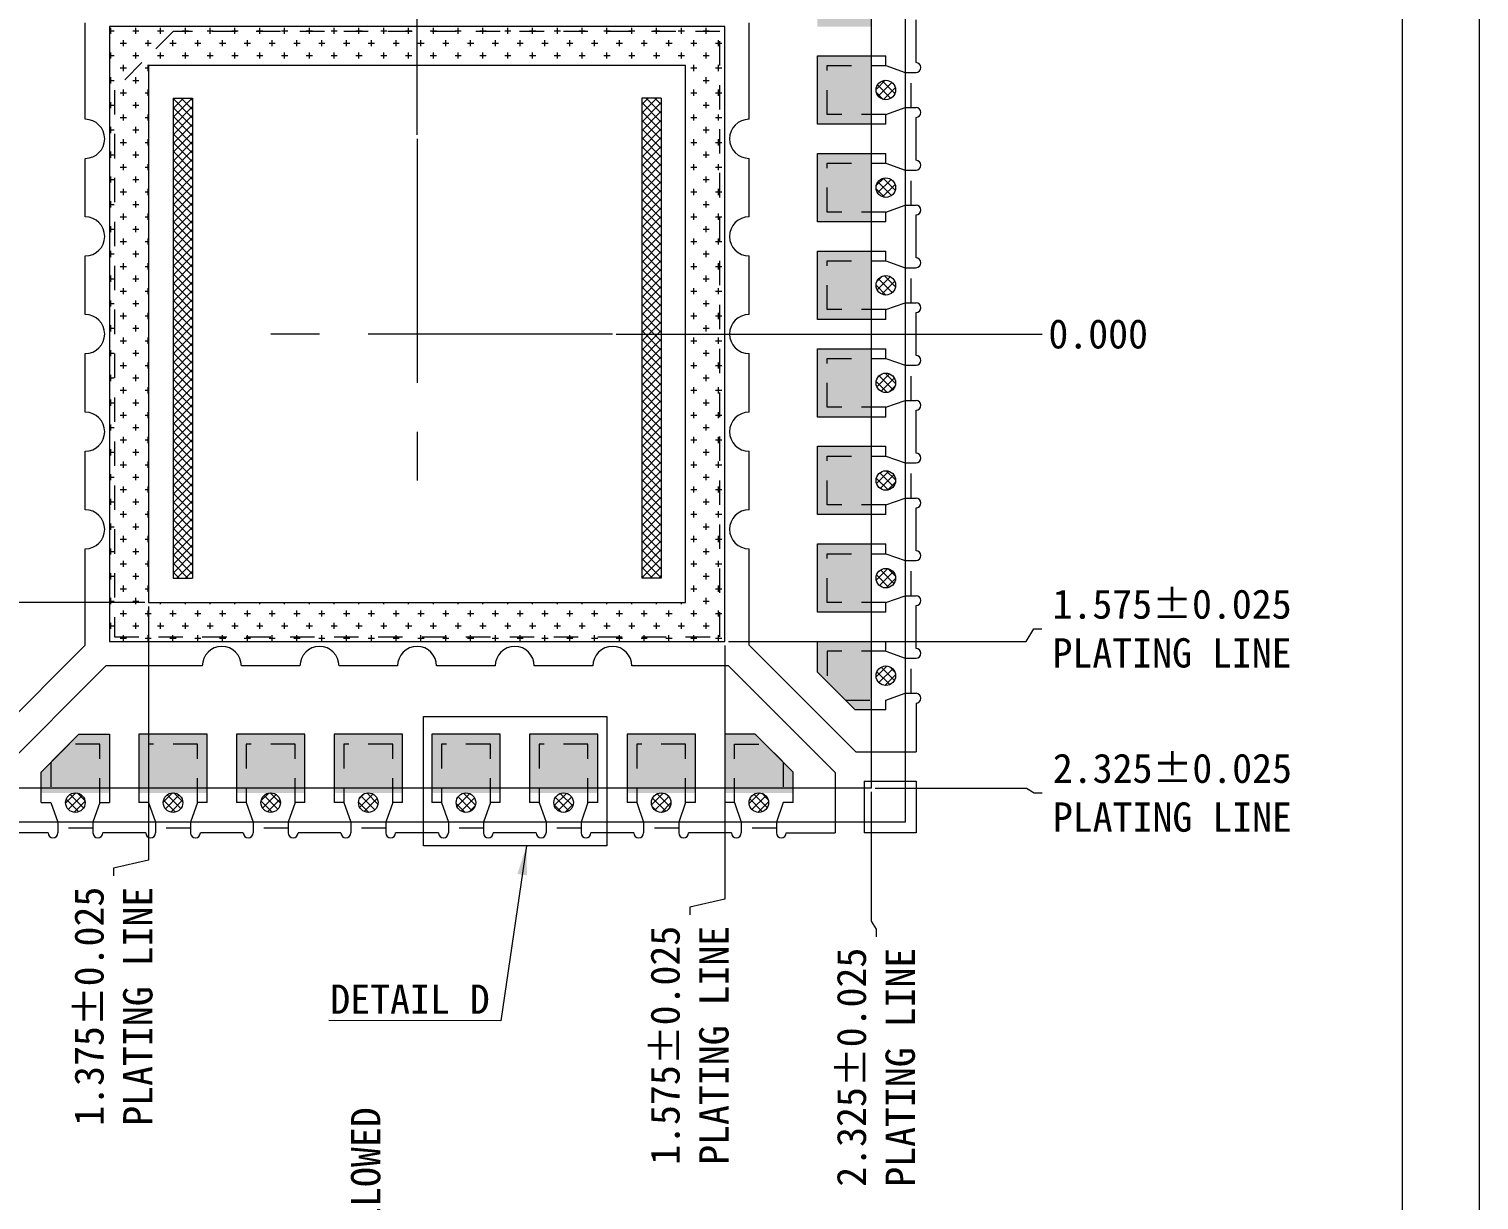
# Model space of a CAD drawing. Header units: millimetres. Extents: x 4544 to 5081, y 1539 to 1788.
# Drawn here: x 5058.5 to 5065.93, y 1765 to 1771 of the extents above; entities that cross this region are included whole.
import ezdxf

# ---------------------------------------------------------------- set-up
doc = ezdxf.new("R2010")
doc.units = ezdxf.units.MM
doc.linetypes.add('CENTER', pattern=[2, 1.25, -0.25, 0.25, -0.25])
doc.linetypes.add('HIDDEN', pattern=[0.375, 0.25, -0.125])
for name, color, linetype in [('1D', 4, 'Continuous'), ('EACH', 4, 'Continuous'), ('PKG', 2, 'Continuous'), ('PLATING', 3, 'Continuous'), ('中心线', 1, 'CENTER'), ('图层1实体', 7, 'Continuous'), ('老框架', 7, 'Continuous')]:
    doc.layers.add(name, color=color, linetype=linetype)
doc.layers.add('标注线', color=3, linetype='Continuous', lineweight=18)
doc.styles.get("Standard").update_dxf_attribs({"font": ''})
doc.styles.add('宋体', font='')
doc.styles.get('Standard').set_extended_font_data('SimSun')
doc.styles.get('宋体').set_extended_font_data('SimSun')
doc.dimstyles.new('ISO-25', dxfattribs={"dimtxt": 0.1, "dimasz": 0.08, "dimexe": 0.015, "dimexo": 0.015, "dimgap": 0.02, "dimtad": 0, "dimzin": 1, "dimdsep": 46, "dimtxsty": 'Standard', "dimcen": 0.1, "dimadec": 0, "dimazin": 0, "dimtfac": 1, "dimtmove": 0, "dimatfit": 3, "dimfxl": 1, "dimarcsym": 0})

# ---------------------------------------------------------------- blocks, each defined once
blk = doc.blocks.new('*D138')
at = {"layer": 'Defpoints', "color": 0}
for p in [(5060.4887, 1769.4387), (5061.4887, 1769.4387), (5063.6887, 1769.4387)]:
    blk.add_point(p, dxfattribs=at)
at = {"layer": '标注线', "color": 0, "lineweight": 5}
blk.add_line((5061.5087, 1769.4387), (5063.6887, 1769.4387), dxfattribs=at)
at = {"layer": '标注线', "color": 0, "lineweight": 5, "insert": (5063.9763, 1769.4387), "char_height": 0.15, "attachment_point": 5}
blk.add_mtext('0.000', dxfattribs=at)
blk = doc.blocks.new('*D139')
at = {"layer": 'Defpoints', "color": 0}
for p in [(5060.4887, 1772.6387), (5060.4887, 1770.4387), (5060.4887, 1769.4387)]:
    blk.add_point(p, dxfattribs=at)
at = {"layer": '标注线', "color": 0, "lineweight": 5}
blk.add_line((5060.4887, 1770.4587), (5060.4887, 1772.6387), dxfattribs=at)
at = {"layer": '标注线', "color": 0, "lineweight": 5, "insert": (5060.4887, 1772.9263), "char_height": 0.15, "attachment_point": 5, "rotation": 90}
blk.add_mtext('0.000', dxfattribs=at)
blk = doc.blocks.new('*D140')
at = {"layer": 'Defpoints', "color": 0}
for p in [(5062.9887, 1771.9387), (5063.6887, 1771.9387), (5060.4887, 1769.4387)]:
    blk.add_point(p, dxfattribs=at)
at = {"layer": '标注线', "color": 0, "lineweight": 5}
blk.add_line((5063.0087, 1771.9387), (5063.6887, 1771.9387), dxfattribs=at)
at = {"layer": '标注线', "color": 0, "lineweight": 5, "insert": (5064.1402, 1771.9387), "char_height": 0.15, "attachment_point": 5}
blk.add_mtext('2.500PKG', dxfattribs=at)
blk = doc.blocks.new('*D141')
at = {"layer": 'Defpoints', "color": 0}
for p in [(5062.9887, 1772.6356), (5062.9887, 1771.9387), (5060.4887, 1769.4387)]:
    blk.add_point(p, dxfattribs=at)
at = {"layer": '标注线', "color": 0, "lineweight": 5}
blk.add_line((5062.9887, 1771.9587), (5062.9887, 1772.6356), dxfattribs=at)
at = {"layer": '标注线', "color": 0, "lineweight": 5, "insert": (5062.9887, 1773.0871), "char_height": 0.15, "attachment_point": 5, "rotation": 90}
blk.add_mtext('2.500PKG', dxfattribs=at)
blk = doc.blocks.new('*D142')
at = {"layer": 'Defpoints', "color": 0}
for p in [(5057.2887, 1771.9937), (5057.9337, 1771.9937), (5060.4887, 1769.4387)]:
    blk.add_point(p, dxfattribs=at)
at = {"layer": '标注线', "color": 0, "lineweight": 5}
blk.add_line((5057.9137, 1771.9937), (5057.2887, 1771.9937), dxfattribs=at)
at = {"layer": '标注线', "color": 0, "lineweight": 5, "insert": (5057.0027, 1771.9937), "char_height": 0.15, "attachment_point": 5}
blk.add_mtext('2.555', dxfattribs=at)
blk = doc.blocks.new('*D143')
at = {"layer": 'Defpoints', "color": 0}
for p in [(5057.9337, 1772.6387), (5057.9337, 1771.9937), (5060.4887, 1769.4387)]:
    blk.add_point(p, dxfattribs=at)
at = {"layer": '标注线', "color": 0, "lineweight": 5}
blk.add_line((5057.9337, 1772.0137), (5057.9337, 1772.6387), dxfattribs=at)
at = {"layer": '标注线', "color": 0, "lineweight": 5, "insert": (5057.9337, 1772.9247), "char_height": 0.15, "attachment_point": 5, "rotation": 90}
blk.add_mtext('2.555', dxfattribs=at)
blk = doc.blocks.new('*D175')
at = {"layer": 'Defpoints', "color": 0}
for p in [(5060.4887, 1769.4387), (5062.8137, 1767.1137), (5063.6887, 1767.0887)]:
    blk.add_point(p, dxfattribs=at)
at = {"layer": '标注线', "color": 0, "lineweight": 5}
for p, q in [((5062.8337, 1767.1137), (5063.6087, 1767.1137)), ((5063.6087, 1767.1137), (5063.6487, 1767.0887)), ((5063.6487, 1767.0887), (5063.6887, 1767.0887))]:
    blk.add_line(p, q, dxfattribs=at)
at = {"layer": '标注线', "color": 0, "lineweight": 5, "insert": (5064.3564, 1767.0887), "char_height": 0.15, "attachment_point": 5}
blk.add_mtext('2.325%%P0.025\\PPLATING LINE', dxfattribs=at)
blk = doc.blocks.new('*D176')
at = {"layer": 'Defpoints', "color": 0}
for p in [(5060.4887, 1769.4387), (5062.8137, 1767.1137), (5062.8387, 1766.3513)]:
    blk.add_point(p, dxfattribs=at)
at = {"layer": '标注线', "color": 0, "lineweight": 5}
for p, q in [((5062.8137, 1767.0937), (5062.8137, 1766.4313)), ((5062.8137, 1766.4313), (5062.8387, 1766.3913)), ((5062.8387, 1766.3913), (5062.8387, 1766.3513))]:
    blk.add_line(p, q, dxfattribs=at)
at = {"layer": '标注线', "color": 0, "lineweight": 5, "insert": (5062.8387, 1765.6836), "char_height": 0.15, "attachment_point": 5, "rotation": 90}
blk.add_mtext('2.325%%P0.025\\PPLATING LINE', dxfattribs=at)
blk = doc.blocks.new('*D179')
at = {"layer": 'Defpoints', "color": 0}
for p in [(5060.2264, 1762.4315), (5060.4608, 1762.4315), (5060.4858, 1762.4065)]:
    blk.add_point(p, dxfattribs=at)
at = {"layer": '标注线', "color": 0, "lineweight": 5}
for p, q in [((5060.2264, 1762.5315), (5060.2264, 1762.6315)), ((5060.4408, 1762.4315), (5060.2114, 1762.4315)), ((5060.4658, 1762.4065), (5060.2114, 1762.4065)), ((5060.2264, 1762.4065), (5060.2264, 1762.4315)), ((5060.2264, 1762.3065), (5060.2264, 1762.2065))]:
    blk.add_line(p, q, dxfattribs=at)
at = {"layer": '标注线', "color": 0}
for points in [[(5060.2097, 1762.5315), (5060.243, 1762.5315), (5060.2264, 1762.4315)], [(5060.243, 1762.3065), (5060.2097, 1762.3065), (5060.2264, 1762.4065)]]:
    blk.add_solid(points, dxfattribs=at)
at = {"layer": '标注线', "color": 0, "lineweight": 5, "insert": (5060.2264, 1764.1007), "char_height": 0.15, "attachment_point": 5, "rotation": 90}
blk.add_mtext('0.025MAX LACK AG IS ALLOWED', dxfattribs=at)
blk = doc.blocks.new('*D353')
at = {"layer": 'Defpoints', "color": 0}
for p in [(5060.4887, 1769.4387), (5063.687, 1767.9296), (5062.0637, 1767.8637)]:
    blk.add_point(p, dxfattribs=at)
at = {"layer": '标注线', "color": 0, "lineweight": 5}
for p, q in [((5063.607, 1767.8637), (5063.647, 1767.9296)), ((5063.647, 1767.9296), (5063.687, 1767.9296)), ((5062.0837, 1767.8637), (5063.607, 1767.8637))]:
    blk.add_line(p, q, dxfattribs=at)
at = {"layer": '标注线', "color": 0, "lineweight": 5, "insert": (5064.3547, 1767.9296), "char_height": 0.15, "attachment_point": 5}
blk.add_mtext('1.575%%P0.025\\PPLATING LINE', dxfattribs=at)
blk = doc.blocks.new('*D354')
at = {"layer": 'Defpoints', "color": 0}
for p in [(5060.4887, 1769.4387), (5062.0637, 1767.8637), (5061.8845, 1766.4636)]:
    blk.add_point(p, dxfattribs=at)
at = {"layer": '标注线', "color": 0, "lineweight": 5}
for p, q in [((5062.0637, 1767.8437), (5062.0637, 1766.5436)), ((5062.0637, 1766.5436), (5061.8845, 1766.5036)), ((5061.8845, 1766.5036), (5061.8845, 1766.4636))]:
    blk.add_line(p, q, dxfattribs=at)
at = {"layer": '标注线', "color": 0, "lineweight": 5, "insert": (5061.8845, 1765.7959), "char_height": 0.15, "attachment_point": 5, "rotation": 90}
blk.add_mtext('1.575%%P0.025\\PPLATING LINE', dxfattribs=at)
blk = doc.blocks.new('*D355')
at = {"layer": 'Defpoints', "color": 0}
for p in [(5060.4887, 1769.4387), (5057.4062, 1768.0638), (5059.1137, 1768.0637)]:
    blk.add_point(p, dxfattribs=at)
at = {"layer": '标注线', "color": 0, "lineweight": 5}
for p, q in [((5057.4462, 1768.0638), (5057.4062, 1768.0638)), ((5057.4862, 1768.0637), (5057.4462, 1768.0638)), ((5059.0937, 1768.0637), (5057.4862, 1768.0637))]:
    blk.add_line(p, q, dxfattribs=at)
at = {"layer": '标注线', "color": 0, "lineweight": 5, "insert": (5056.7385, 1768.0638), "char_height": 0.15, "attachment_point": 5}
blk.add_mtext('1.375%%P0.025\\PPLATING LINE', dxfattribs=at)
blk = doc.blocks.new('*D356')
at = {"layer": 'Defpoints', "color": 0}
for p in [(5060.4887, 1769.4387), (5059.1137, 1768.0637), (5058.9345, 1766.6636)]:
    blk.add_point(p, dxfattribs=at)
at = {"layer": '标注线', "color": 0, "lineweight": 5}
for p, q in [((5059.1137, 1768.0437), (5059.1137, 1766.7436)), ((5059.1137, 1766.7436), (5058.9345, 1766.7036)), ((5058.9345, 1766.7036), (5058.9345, 1766.6636))]:
    blk.add_line(p, q, dxfattribs=at)
at = {"layer": '标注线', "color": 0, "lineweight": 5, "insert": (5058.9345, 1765.9959), "char_height": 0.15, "attachment_point": 5, "rotation": 90}
blk.add_mtext('1.375%%P0.025\\PPLATING LINE', dxfattribs=at)

msp = doc.modelspace()

# ---------------------------------------------------------------- hatches: boundary and pattern name
at = {"layer": 'EACH', "lineweight": 5}
h = msp.add_hatch(dxfattribs=at)
h.set_pattern_fill('ANSI37', color=6, scale=0.01)
h.set_pattern_definition([(45, (346.872307, 1.282107), (-0.0224506403, 0.0224506403), []), (135, (346.872307, 1.282107), (-0.0224506403, -0.0224506403), [])])
h.paths.add_polyline_path([(5058.7887, 1767.0387, 1), (5058.6887, 1767.0387, 1)])
h.paths.add_polyline_path([(5059.1887, 1767.0387, 1), (5059.2887, 1767.0387, 1)])
h.paths.add_polyline_path([(5059.7887, 1767.0387, 1), (5059.6887, 1767.0387, 1)])
h.paths.add_polyline_path([(5060.1887, 1767.0387, 1), (5060.2887, 1767.0387, 1)])
h.paths.add_polyline_path([(5060.7887, 1767.0387, 1), (5060.6887, 1767.0387, 1)])
h.paths.add_polyline_path([(5061.1887, 1767.0387, 1), (5061.2887, 1767.0387, 1)])
h.paths.add_polyline_path([(5061.6887, 1767.0387, 1), (5061.7887, 1767.0387, 1)])
h.paths.add_polyline_path([(5062.1887, 1767.0387, 1), (5062.2887, 1767.0387, 1)])
h.paths.add_polyline_path([(5062.8387, 1767.6887, 1), (5062.9387, 1767.6887, 1)])
h.paths.add_polyline_path([(5062.8387, 1768.1887, 1), (5062.9387, 1768.1887, 1)])
h.paths.add_polyline_path([(5062.9387, 1768.6887, 1), (5062.8387, 1768.6887, 1)])
h.paths.add_polyline_path([(5062.9387, 1769.1887, 1), (5062.8387, 1769.1887, 1)])
h.paths.add_polyline_path([(5062.8387, 1769.6887, 1), (5062.9387, 1769.6887, 1)])
h.paths.add_polyline_path([(5062.9387, 1770.1887, 1), (5062.8387, 1770.1887, 1)])
h.paths.add_polyline_path([(5062.9387, 1770.6887, 1), (5062.8387, 1770.6887, 1)])
h.paths.add_polyline_path([(5062.8387, 1771.1887, 1), (5062.9387, 1771.1887, 1)])
h.paths.add_polyline_path([(5062.2887, 1771.8387, 1), (5062.1887, 1771.8387, 1)])
h.paths.add_polyline_path([(5061.6887, 1771.8387, 1), (5061.7887, 1771.8387, 1)])
h.paths.add_polyline_path([(5061.1887, 1771.8387, 1), (5061.2887, 1771.8387, 1)])
h.paths.add_polyline_path([(5060.6887, 1771.8387, 1), (5060.7887, 1771.8387, 1)])
h.paths.add_polyline_path([(5060.1887, 1771.8387, 1), (5060.2887, 1771.8387, 1)])
h.paths.add_polyline_path([(5059.6887, 1771.8387, 1), (5059.7887, 1771.8387, 1)])
h.paths.add_polyline_path([(5059.1887, 1771.8387, 1), (5059.2887, 1771.8387, 1)])
h.paths.add_polyline_path([(5058.6887, 1771.8387, 1), (5058.7887, 1771.8387, 1)])
h.paths.add_polyline_path([(5058.1387, 1771.1887, 1), (5058.0387, 1771.1887, 1)])
h.paths.add_polyline_path([(5058.1387, 1770.6887, 1), (5058.0387, 1770.6887, 1)])
h.paths.add_polyline_path([(5058.1387, 1770.1887, 1), (5058.0387, 1770.1887, 1)])
h.paths.add_polyline_path([(5058.1387, 1769.6887, 1), (5058.0387, 1769.6887, 1)])
h.paths.add_polyline_path([(5058.1387, 1769.1887, 1), (5058.0387, 1769.1887, 1)])
h.paths.add_polyline_path([(5058.1387, 1768.6887, 1), (5058.0387, 1768.6887, 1)])
h.paths.add_polyline_path([(5058.1387, 1768.1887, 1), (5058.0387, 1768.1887, 1)])
h.paths.add_polyline_path([(5058.1387, 1767.6887, 1), (5058.0387, 1767.6887, 1)])
h = msp.add_hatch(dxfattribs=at)
h.set_pattern_fill('ANSI37', color=6, scale=0.01)
h.set_pattern_definition([(45, (13.886656, 0.38629), (-0.0224506403, 0.0224506403), []), (135, (13.886656, 0.38629), (-0.0224506403, -0.0224506403), [])])
h.paths.add_polyline_path([(5059.2387, 1770.6472), (5059.2387, 1768.1887), (5059.3387, 1768.1887), (5059.3387, 1770.6472)])
h.paths.add_polyline_path([(5061.6387, 1770.6472), (5061.6387, 1768.1887), (5061.7387, 1768.1887), (5061.7387, 1770.6472)])
at = {"layer": 'PLATING', "lineweight": 5}
h = msp.add_hatch(dxfattribs=at)
h.set_pattern_fill('CROSS', color=3, scale=0.01)
h.set_pattern_definition([(0, (347.74338, 13.96275), (0.0635, 0.0635), [0.03175, -0.09525]), (90, (347.759256, 13.946875), (-0.0635, 0.0635), [0.03175, -0.09525])])
h.paths.add_polyline_path([(5058.5637, 1767.1955), (5058.5637, 1767.0887), (5058.9137, 1767.0887), (5058.9137, 1767.3887), (5058.7569, 1767.3887)])
h.paths.add_polyline_path([(5059.0637, 1767.3887), (5059.0637, 1767.0887), (5059.4137, 1767.0887), (5059.4137, 1767.3887)])
h.paths.add_polyline_path([(5059.9137, 1767.3887), (5059.5637, 1767.3887), (5059.5637, 1767.0887), (5059.9137, 1767.0887)])
h.paths.add_polyline_path([(5060.0637, 1767.3887), (5060.0637, 1767.0887), (5060.4137, 1767.0887), (5060.4137, 1767.3887)])
h.paths.add_polyline_path([(5060.5637, 1767.3887), (5060.5637, 1767.0887), (5060.9137, 1767.0887), (5060.9137, 1767.3887)])
h.paths.add_polyline_path([(5061.4137, 1767.3887), (5061.0637, 1767.3887), (5061.0637, 1767.0887), (5061.4137, 1767.0887)])
h.paths.add_polyline_path([(5061.5637, 1767.0887), (5061.9137, 1767.0887), (5061.9137, 1767.3887), (5061.5637, 1767.3887)])
h.paths.add_polyline_path([(5062.2205, 1767.3887), (5062.0637, 1767.3887), (5062.0637, 1767.0887), (5062.4137, 1767.0887), (5062.4137, 1767.1955)])
h.paths.add_polyline_path([(5062.8137, 1767.5137), (5062.8137, 1767.8637), (5062.5387, 1767.8637), (5062.5387, 1767.7069), (5062.7319, 1767.5137)])
h.paths.add_polyline_path([(5062.8137, 1768.0137), (5062.8137, 1768.3637), (5062.5387, 1768.3637), (5062.5387, 1768.0137)])
h.paths.add_polyline_path([(5062.8137, 1768.5137), (5062.8137, 1768.8637), (5062.5387, 1768.8637), (5062.5387, 1768.5137)])
h.paths.add_polyline_path([(5062.8137, 1769.0137), (5062.8137, 1769.3637), (5062.5387, 1769.3637), (5062.5387, 1769.0137)])
h.paths.add_polyline_path([(5062.8137, 1769.5137), (5062.8137, 1769.8637), (5062.5387, 1769.8637), (5062.5387, 1769.5137)])
h.paths.add_polyline_path([(5062.8137, 1770.0137), (5062.8137, 1770.3637), (5062.5387, 1770.3637), (5062.5387, 1770.0137)])
h.paths.add_polyline_path([(5062.8137, 1770.5137), (5062.8137, 1770.8637), (5062.5387, 1770.8637), (5062.5387, 1770.5137)])
h.paths.add_polyline_path([(5062.8137, 1771.0137), (5062.8137, 1771.3637), (5062.7319, 1771.3637), (5062.5387, 1771.1705), (5062.5387, 1771.0137)])
h.paths.add_polyline_path([(5062.4137, 1771.7637), (5062.0637, 1771.7637), (5062.0637, 1771.4887), (5062.2205, 1771.4887), (5062.4137, 1771.6819)])
h.paths.add_polyline_path([(5061.9137, 1771.7637), (5061.5637, 1771.7637), (5061.5637, 1771.4887), (5061.9137, 1771.4887)])
h.paths.add_polyline_path([(5061.4137, 1771.7637), (5061.0637, 1771.7637), (5061.0637, 1771.4887), (5061.4137, 1771.4887)])
h.paths.add_polyline_path([(5060.9137, 1771.7637), (5060.5637, 1771.7637), (5060.5637, 1771.4887), (5060.9137, 1771.4887)])
h.paths.add_polyline_path([(5060.4137, 1771.7637), (5060.0637, 1771.7637), (5060.0637, 1771.4887), (5060.4137, 1771.4887)])
h.paths.add_polyline_path([(5059.9137, 1771.7637), (5059.5637, 1771.7637), (5059.5637, 1771.4887), (5059.9137, 1771.4887)])
h.paths.add_polyline_path([(5059.4137, 1771.7637), (5059.0637, 1771.7637), (5059.0637, 1771.4887), (5059.4137, 1771.4887)])
h.paths.add_polyline_path([(5058.9137, 1771.7637), (5058.5637, 1771.7637), (5058.5637, 1771.6819), (5058.7569, 1771.4887), (5058.9137, 1771.4887)])
h.paths.add_polyline_path([(5058.1637, 1771.3637), (5058.1637, 1771.0137), (5058.4387, 1771.0137), (5058.4387, 1771.1705), (5058.2455, 1771.3637)])
h.paths.add_polyline_path([(5058.1637, 1770.8637), (5058.1637, 1770.5137), (5058.4387, 1770.5137), (5058.4387, 1770.8637)])
h.paths.add_polyline_path([(5058.1637, 1770.3637), (5058.1637, 1770.0137), (5058.4387, 1770.0137), (5058.4387, 1770.3637)])
h.paths.add_polyline_path([(5058.1637, 1769.8637), (5058.1637, 1769.5137), (5058.4387, 1769.5137), (5058.4387, 1769.8637)])
h.paths.add_polyline_path([(5058.1637, 1769.3637), (5058.1637, 1769.0137), (5058.4387, 1769.0137), (5058.4387, 1769.3637)])
h.paths.add_polyline_path([(5058.1637, 1768.8637), (5058.1637, 1768.5137), (5058.4387, 1768.5137), (5058.4387, 1768.8637)])
h.paths.add_polyline_path([(5058.1637, 1768.3637), (5058.1637, 1768.0137), (5058.4387, 1768.0137), (5058.4387, 1768.3637)])
h.paths.add_polyline_path([(5058.1637, 1767.8637), (5058.1637, 1767.5137), (5058.2455, 1767.5137), (5058.4387, 1767.7069), (5058.4387, 1767.8637)])
at = {"layer": '老框架', "lineweight": 0}
h = msp.add_hatch(dxfattribs=at)
h.set_pattern_fill('CROSS', color=3, scale=0.01)
h.set_pattern_definition([(0, (4932.667025, 1760.832004), (0.0635, 0.0635), [0.03175, -0.09525]), (90, (4932.6829, 1760.81613), (-0.0635, 0.0635), [0.03175, -0.09525])])
h.paths.add_polyline_path([(5058.9137, 1771.0137), (5058.9137, 1767.8637), (5062.0637, 1767.8637), (5062.0637, 1771.0137)])
h.paths.add_polyline_path([(5059.1137, 1770.8137), (5059.1137, 1768.0637), (5061.8637, 1768.0637), (5061.8637, 1770.8137)], flags=16)

# ---------------------------------------------------------------- linework, layer by layer
at = {"color": 0, "lineweight": 5}
for p, q in [((5062.5387, 1770.8637, -0.0291), (5062.8887, 1770.8637, -0.0291)), ((5062.5387, 1770.5137, -0.0291), (5062.5387, 1770.8637, -0.0291)), ((5062.8887, 1770.8137, -0.0291), (5062.9887, 1770.7787, -0.0291)), ((5062.8887, 1770.5637, -0.0291), (5062.9887, 1770.5987, -0.0291)), ((5062.8887, 1770.5137, -0.0291), (5062.5387, 1770.5137, -0.0291)), ((5062.5387, 1770.3637, -0.0291), (5062.8887, 1770.3637, -0.0291)), ((5062.5387, 1770.0137, -0.0291), (5062.5387, 1770.3637, -0.0291)), ((5062.8887, 1770.3137, -0.0291), (5062.9887, 1770.2787, -0.0291)), ((5062.8887, 1770.0637, -0.0291), (5062.9887, 1770.0987, -0.0291)), ((5062.8887, 1770.0137, -0.0291), (5062.5387, 1770.0137, -0.0291)), ((5062.5387, 1769.8637, -0.0291), (5062.8887, 1769.8637, -0.0291)), ((5062.5387, 1769.5137, -0.0291), (5062.5387, 1769.8637, -0.0291)), ((5062.8887, 1769.8137, -0.0291), (5062.9887, 1769.7787, -0.0291)), ((5062.8887, 1769.5637, -0.0291), (5062.9887, 1769.5987, -0.0291)), ((5062.8887, 1769.5137, -0.0291), (5062.5387, 1769.5137, -0.0291)), ((5062.5387, 1769.3637, -0.0291), (5062.8887, 1769.3637, -0.0291)), ((5062.5387, 1769.0137, -0.0291), (5062.5387, 1769.3637, -0.0291)), ((5062.8887, 1769.3137, -0.0291), (5062.9887, 1769.2787, -0.0291)), ((5062.8887, 1769.0637, -0.0291), (5062.9887, 1769.0987, -0.0291)), ((5062.8887, 1769.0137, -0.0291), (5062.5387, 1769.0137, -0.0291)), ((5062.5387, 1768.8637, -0.0291), (5062.8887, 1768.8637, -0.0291)), ((5062.5387, 1768.5137, -0.0291), (5062.5387, 1768.8637, -0.0291)), ((5062.8887, 1768.8137, -0.0291), (5062.9887, 1768.7787, -0.0291)), ((5062.8887, 1768.5637, -0.0291), (5062.9887, 1768.5987, -0.0291)), ((5062.8887, 1768.5137, -0.0291), (5062.5387, 1768.5137, -0.0291)), ((5062.5387, 1768.3637, -0.0291), (5062.8887, 1768.3637, -0.0291)), ((5062.5387, 1768.0137, -0.0291), (5062.5387, 1768.3637, -0.0291)), ((5062.8887, 1768.3137, -0.0291), (5062.9887, 1768.2787, -0.0291)), ((5062.8887, 1768.0637, -0.0291), (5062.9887, 1768.0987, -0.0291)), ((5062.8887, 1768.0137, -0.0291), (5062.5387, 1768.0137, -0.0291)), ((5062.5387, 1767.8637, -0.0291), (5062.8887, 1767.8637, -0.0291)), ((5062.5387, 1767.7069, -0.0291), (5062.5387, 1767.8637, -0.0291)), ((5062.8887, 1767.8137, -0.0291), (5062.9887, 1767.7787, -0.0291)), ((5062.8887, 1767.5637, -0.0291), (5062.9887, 1767.5987, -0.0291)), ((5062.8887, 1767.5137, -0.0291), (5062.7319, 1767.5137, -0.0291)), ((5058.7569, 1767.3887, -0.0291), (5058.9137, 1767.3887, -0.0291)), ((5058.9137, 1767.3887, -0.0291), (5058.9137, 1767.0387, -0.0291)), ((5059.0637, 1767.3887, -0.0291), (5059.0637, 1767.0387, -0.0291)), ((5059.4137, 1767.3887, -0.0291), (5059.0637, 1767.3887, -0.0291)), ((5059.4137, 1767.0387, -0.0291), (5059.4137, 1767.3887, -0.0291)), ((5059.5637, 1767.3887, -0.0291), (5059.5637, 1767.0387, -0.0291)), ((5059.9137, 1767.3887, -0.0291), (5059.5637, 1767.3887, -0.0291)), ((5059.9137, 1767.0387, -0.0291), (5059.9137, 1767.3887, -0.0291)), ((5060.0637, 1767.3887, -0.0291), (5060.0637, 1767.0387, -0.0291)), ((5060.4137, 1767.3887, -0.0291), (5060.0637, 1767.3887, -0.0291)), ((5060.4137, 1767.0387, -0.0291), (5060.4137, 1767.3887, -0.0291)), ((5060.5637, 1767.3887, -0.0291), (5060.5637, 1767.0387, -0.0291)), ((5060.9137, 1767.3887, -0.0291), (5060.5637, 1767.3887, -0.0291)), ((5060.9137, 1767.0387, -0.0291), (5060.9137, 1767.3887, -0.0291)), ((5061.0637, 1767.3887, -0.0291), (5061.0637, 1767.0387, -0.0291)), ((5061.4137, 1767.3887, -0.0291), (5061.0637, 1767.3887, -0.0291)), ((5061.4137, 1767.0387, -0.0291), (5061.4137, 1767.3887, -0.0291)), ((5061.5637, 1767.3887, -0.0291), (5061.5637, 1767.0387, -0.0291)), ((5061.9137, 1767.3887, -0.0291), (5061.5637, 1767.3887, -0.0291)), ((5061.9137, 1767.0387, -0.0291), (5061.9137, 1767.3887, -0.0291)), ((5062.0637, 1767.3887, -0.0291), (5062.0637, 1767.0387, -0.0291)), ((5062.2205, 1767.3887, -0.0291), (5062.0637, 1767.3887, -0.0291)), ((5058.5637, 1767.0387, -0.0291), (5058.5637, 1767.1955, -0.0291)), ((5062.4137, 1767.0387, -0.0291), (5062.4137, 1767.1955, -0.0291)), ((5058.6137, 1767.0387, -0.0291), (5058.6487, 1766.9387, -0.0291)), ((5058.8637, 1767.0387, -0.0291), (5058.8287, 1766.9387, -0.0291)), ((5059.1137, 1767.0387, -0.0291), (5059.1487, 1766.9387, -0.0291)), ((5059.3637, 1767.0387, -0.0291), (5059.3287, 1766.9387, -0.0291)), ((5059.6137, 1767.0387, -0.0291), (5059.6487, 1766.9387, -0.0291)), ((5059.8637, 1767.0387, -0.0291), (5059.8287, 1766.9387, -0.0291)), ((5060.1137, 1767.0387, -0.0291), (5060.1487, 1766.9387, -0.0291)), ((5060.3637, 1767.0387, -0.0291), (5060.3287, 1766.9387, -0.0291)), ((5060.6137, 1767.0387, -0.0291), (5060.6487, 1766.9387, -0.0291)), ((5060.8637, 1767.0387, -0.0291), (5060.8287, 1766.9387, -0.0291)), ((5061.1137, 1767.0387, -0.0291), (5061.1487, 1766.9387, -0.0291)), ((5061.3637, 1767.0387, -0.0291), (5061.3287, 1766.9387, -0.0291)), ((5061.6137, 1767.0387, -0.0291), (5061.6487, 1766.9387, -0.0291)), ((5061.8637, 1767.0387, -0.0291), (5061.8287, 1766.9387, -0.0291)), ((5062.1137, 1767.0387, -0.0291), (5062.1487, 1766.9387, -0.0291)), ((5062.3637, 1767.0387, -0.0291), (5062.3287, 1766.9387, -0.0291))]:
    msp.add_line(p, q, dxfattribs=at)
at = {"lineweight": 5}
for p, q in [((5062.9887, 1770.7787, -0.0291), (5063.0437, 1770.7787, -0.0291)), ((5062.9887, 1770.5987, -0.0291), (5063.0437, 1770.5987, -0.0291)), ((5062.9887, 1770.2787, -0.0291), (5063.0437, 1770.2787, -0.0291)), ((5062.9887, 1770.0987, -0.0291), (5063.0437, 1770.0987, -0.0291)), ((5062.9887, 1769.7787, -0.0291), (5063.0437, 1769.7787, -0.0291)), ((5062.9887, 1769.5987, -0.0291), (5063.0437, 1769.5987, -0.0291)), ((5062.9887, 1769.2787, -0.0291), (5063.0437, 1769.2787, -0.0291)), ((5062.9887, 1769.0987, -0.0291), (5063.0437, 1769.0987, -0.0291)), ((5062.9887, 1768.7787, -0.0291), (5063.0437, 1768.7787, -0.0291)), ((5062.9887, 1768.5987, -0.0291), (5063.0437, 1768.5987, -0.0291)), ((5062.9887, 1768.2787, -0.0291), (5063.0437, 1768.2787, -0.0291)), ((5062.9887, 1768.0987, -0.0291), (5063.0437, 1768.0987, -0.0291)), ((5058.7887, 1767.8447, -0.0291), (5058.2426, 1767.2987, -0.0291)), ((5062.1887, 1767.8447, -0.0291), (5062.7347, 1767.2987, -0.0291)), ((5058.8947, 1767.7387, -0.0291), (5058.3487, 1767.1926, -0.0291)), ((5062.0826, 1767.7387, -0.0291), (5062.6287, 1767.1926, -0.0291)), ((5062.9887, 1767.7787, -0.0291), (5063.0437, 1767.7787, -0.0291)), ((5062.5387, 1767.7069, -0.0291), (5062.7319, 1767.5137, -0.0291)), ((5062.9887, 1767.5987, -0.0291), (5063.0437, 1767.5987, -0.0291)), ((5058.7569, 1767.3887, -0.0291), (5058.5637, 1767.1955, -0.0291)), ((5062.2205, 1767.3887, -0.0291), (5062.4137, 1767.1955, -0.0291)), ((5062.7347, 1767.2987, -0.0291), (5063.0437, 1767.2987, -0.0291)), ((5062.6287, 1767.1926, -0.0291), (5062.6287, 1766.8837, -0.0291)), ((5062.7787, 1767.1487, -0.0291), (5062.7787, 1766.8837, -0.0291)), ((5062.7787, 1767.1487, -0.0291), (5063.0437, 1767.1487, -0.0291)), ((5058.6487, 1766.9387, -0.0291), (5058.6487, 1766.8837, -0.0291)), ((5058.8287, 1766.9387, -0.0291), (5058.8287, 1766.8837, -0.0291)), ((5059.1487, 1766.9387, -0.0291), (5059.1487, 1766.8837, -0.0291)), ((5059.3287, 1766.9387, -0.0291), (5059.3287, 1766.8837, -0.0291)), ((5059.6487, 1766.9387, -0.0291), (5059.6487, 1766.8837, -0.0291)), ((5059.8287, 1766.9387, -0.0291), (5059.8287, 1766.8837, -0.0291)), ((5060.1487, 1766.9387, -0.0291), (5060.1487, 1766.8837, -0.0291)), ((5060.3287, 1766.9387, -0.0291), (5060.3287, 1766.8837, -0.0291)), ((5060.6487, 1766.9387, -0.0291), (5060.6487, 1766.8837, -0.0291)), ((5060.8287, 1766.9387, -0.0291), (5060.8287, 1766.8837, -0.0291)), ((5061.1487, 1766.9387, -0.0291), (5061.1487, 1766.8837, -0.0291)), ((5061.3287, 1766.9387, -0.0291), (5061.3287, 1766.8837, -0.0291)), ((5061.6487, 1766.9387, -0.0291), (5061.6487, 1766.8837, -0.0291)), ((5061.8287, 1766.9387, -0.0291), (5061.8287, 1766.8837, -0.0291)), ((5062.1487, 1766.9387, -0.0291), (5062.1487, 1766.8837, -0.0291)), ((5062.3287, 1766.9387, -0.0291), (5062.3287, 1766.8837, -0.0291))]:
    msp.add_line(p, q, dxfattribs=at)
at = {"color": 0, "lineweight": 5, "elevation": -0.0291}
for points in [[(5058.7887, 1770.5387), (5058.7887, 1771.0326)], [(5062.1887, 1770.5387), (5062.1887, 1771.0326)], [(5063.0437, 1770.8287), (5063.0437, 1771.0487)], [(5062.8887, 1770.8137), (5062.8887, 1770.8637)], [(5062.8887, 1770.5137), (5062.8887, 1770.5637)], [(5063.0437, 1770.3287), (5063.0437, 1770.5487)], [(5058.7887, 1770.0387), (5058.7887, 1770.3387)], [(5062.1887, 1770.0387), (5062.1887, 1770.3387)], [(5062.8887, 1770.3137), (5062.8887, 1770.3637)], [(5062.8887, 1770.0137), (5062.8887, 1770.0637)], [(5063.0437, 1769.8287), (5063.0437, 1770.0487)], [(5058.7887, 1769.5387), (5058.7887, 1769.8387)], [(5062.1887, 1769.5387), (5062.1887, 1769.8387)], [(5062.8887, 1769.8137), (5062.8887, 1769.8637)], [(5062.8887, 1769.5137), (5062.8887, 1769.5637)], [(5063.0437, 1769.3287), (5063.0437, 1769.5487)], [(5062.8887, 1769.3137), (5062.8887, 1769.3637)], [(5058.7887, 1769.0387), (5058.7887, 1769.3387)], [(5062.1887, 1769.0387), (5062.1887, 1769.3387)], [(5062.8887, 1769.0137), (5062.8887, 1769.0637)], [(5063.0437, 1768.8287), (5063.0437, 1769.0487)], [(5058.7887, 1768.5387), (5058.7887, 1768.8387)], [(5062.1887, 1768.5387), (5062.1887, 1768.8387)], [(5062.8887, 1768.8137), (5062.8887, 1768.8637)], [(5062.8887, 1768.5137), (5062.8887, 1768.5637)], [(5063.0437, 1768.3287), (5063.0437, 1768.5487)], [(5058.7887, 1767.8447), (5058.7887, 1768.3387)], [(5062.1887, 1767.8447), (5062.1887, 1768.3387)], [(5062.8887, 1768.3137), (5062.8887, 1768.3637)], [(5062.8887, 1768.0137), (5062.8887, 1768.0637)], [(5063.0437, 1767.8287), (5063.0437, 1768.0487)], [(5062.8887, 1767.8137), (5062.8887, 1767.8637)], [(5059.3887, 1767.7387), (5058.8947, 1767.7387)], [(5059.8887, 1767.7387), (5059.5887, 1767.7387)], [(5060.3887, 1767.7387), (5060.0887, 1767.7387)], [(5060.8887, 1767.7387), (5060.5887, 1767.7387)], [(5061.3887, 1767.7387), (5061.0887, 1767.7387)], [(5062.0826, 1767.7387), (5061.5887, 1767.7387)], [(5062.8887, 1767.5137), (5062.8887, 1767.5637)], [(5063.0437, 1767.5487), (5063.0437, 1767.2987)], [(5063.0437, 1767.1487), (5063.0437, 1766.8837), (5062.7787, 1766.8837)], [(5058.5637, 1767.0387), (5058.6137, 1767.0387)], [(5058.8637, 1767.0387), (5058.9137, 1767.0387)], [(5059.1137, 1767.0387), (5059.0637, 1767.0387)], [(5059.4137, 1767.0387), (5059.3637, 1767.0387)], [(5059.6137, 1767.0387), (5059.5637, 1767.0387)], [(5059.9137, 1767.0387), (5059.8637, 1767.0387)], [(5060.1137, 1767.0387), (5060.0637, 1767.0387)], [(5060.4137, 1767.0387), (5060.3637, 1767.0387)], [(5060.6137, 1767.0387), (5060.5637, 1767.0387)], [(5060.9137, 1767.0387), (5060.8637, 1767.0387)], [(5061.1137, 1767.0387), (5061.0637, 1767.0387)], [(5061.4137, 1767.0387), (5061.3637, 1767.0387)], [(5061.6137, 1767.0387), (5061.5637, 1767.0387)], [(5061.9137, 1767.0387), (5061.8637, 1767.0387)], [(5062.1137, 1767.0387), (5062.0637, 1767.0387)], [(5062.4137, 1767.0387), (5062.3637, 1767.0387)], [(5058.5987, 1766.8837), (5058.3487, 1766.8837)], [(5059.0987, 1766.8837), (5058.8787, 1766.8837)], [(5059.5987, 1766.8837), (5059.3787, 1766.8837)], [(5060.0987, 1766.8837), (5059.8787, 1766.8837)], [(5060.5987, 1766.8837), (5060.3787, 1766.8837)], [(5061.0987, 1766.8837), (5060.8787, 1766.8837)], [(5061.5987, 1766.8837), (5061.3787, 1766.8837)], [(5062.0987, 1766.8837), (5061.8787, 1766.8837)], [(5062.3787, 1766.8837), (5062.6287, 1766.8837)]]:
    msp.add_lwpolyline(points, dxfattribs=at)
at = {"lineweight": 5}
for centre in [(5062.8887, 1770.6887, -0.0291), (5062.8887, 1770.1887, -0.0291), (5062.8887, 1769.6887, -0.0291), (5062.8887, 1769.1887, -0.0291), (5062.8887, 1768.6887, -0.0291), (5062.8887, 1768.1887, -0.0291), (5062.8887, 1767.6887, -0.0291), (5058.7387, 1767.0387, -0.0291), (5059.2387, 1767.0387, -0.0291), (5059.7387, 1767.0387, -0.0291), (5060.2387, 1767.0387, -0.0291), (5060.7387, 1767.0387, -0.0291), (5061.2387, 1767.0387, -0.0291), (5061.7387, 1767.0387, -0.0291), (5062.2387, 1767.0387, -0.0291)]:
    msp.add_circle(centre, 0.05, dxfattribs=at)
for centre, radius, start, end in [((5063.0437, 1770.8037, -0.0291), 0.025, 270, 90), ((5058.7887, 1770.4387, -0.0291), 0.1, 270, 90), ((5062.1887, 1770.4387, -0.0291), 0.1, 90, 270), ((5063.0437, 1770.5737, -0.0291), 0.025, 270, 90), ((5063.0437, 1770.3037, -0.0291), 0.025, 270, 90), ((5063.0437, 1770.0737, -0.0291), 0.025, 270, 90), ((5058.7887, 1769.9387, -0.0291), 0.1, 270, 90), ((5062.1887, 1769.9387, -0.0291), 0.1, 90, 270), ((5063.0437, 1769.8037, -0.0291), 0.025, 270, 90), ((5063.0437, 1769.5737, -0.0291), 0.025, 270, 90), ((5058.7887, 1769.4387, -0.0291), 0.1, 270, 90), ((5062.1887, 1769.4387, -0.0291), 0.1, 90, 270), ((5063.0437, 1769.3037, -0.0291), 0.025, 270, 90), ((5063.0437, 1769.0737, -0.0291), 0.025, 270, 90), ((5058.7887, 1768.9387, -0.0291), 0.1, 270, 90), ((5062.1887, 1768.9387, -0.0291), 0.1, 90, 270), ((5063.0437, 1768.8037, -0.0291), 0.025, 270, 90), ((5058.7887, 1768.4387, -0.0291), 0.1, 270, 90), ((5062.1887, 1768.4387, -0.0291), 0.1, 90, 270), ((5063.0437, 1768.5737, -0.0291), 0.025, 270, 90), ((5063.0437, 1768.3037, -0.0291), 0.025, 270, 90), ((5063.0437, 1768.0737, -0.0291), 0.025, 270, 90), ((5059.4887, 1767.7387, -0.0291), 0.1, 0, 180), ((5059.9887, 1767.7387, -0.0291), 0.1, 0, 180), ((5060.4887, 1767.7387, -0.0291), 0.1, 0, 180), ((5060.9887, 1767.7387, -0.0291), 0.1, 0, 180), ((5061.4887, 1767.7387, -0.0291), 0.1, 0, 180), ((5063.0437, 1767.8037, -0.0291), 0.025, 270, 90), ((5063.0437, 1767.5737, -0.0291), 0.025, 270, 90), ((5058.6237, 1766.8837, -0.0291), 0.025, 180, 0), ((5058.8537, 1766.8837, -0.0291), 0.025, 180, 0), ((5059.1237, 1766.8837, -0.0291), 0.025, 180, 0), ((5059.3537, 1766.8837, -0.0291), 0.025, 180, 0), ((5059.6237, 1766.8837, -0.0291), 0.025, 180, 0), ((5059.8537, 1766.8837, -0.0291), 0.025, 180, 0), ((5060.1237, 1766.8837, -0.0291), 0.025, 180, 0), ((5060.3537, 1766.8837, -0.0291), 0.025, 180, 0), ((5060.6237, 1766.8837, -0.0291), 0.025, 180, 0), ((5060.8537, 1766.8837, -0.0291), 0.025, 180, 0), ((5061.1237, 1766.8837, -0.0291), 0.025, 180, 0), ((5061.3537, 1766.8837, -0.0291), 0.025, 180, 0), ((5061.6237, 1766.8837, -0.0291), 0.025, 180, 0), ((5061.8537, 1766.8837, -0.0291), 0.025, 180, 0), ((5062.1237, 1766.8837, -0.0291), 0.025, 180, 0), ((5062.3537, 1766.8837, -0.0291), 0.025, 180, 0)]:
    msp.add_arc(centre, radius, start, end, dxfattribs=at)
at = {"layer": '1D', "color": 4, "linetype": 'HIDDEN', "lineweight": 5, "ltscale": 0.5}
for p, q in [((5059.2387, 1770.9887, -0.0291), (5058.9387, 1770.6887, -0.0291)), ((5062.0387, 1770.9887, -0.0291), (5059.2387, 1770.9887, -0.0291)), ((5062.0387, 1767.8887, -0.0291), (5062.0387, 1770.9887, -0.0291)), ((5062.5887, 1770.8137, -0.0291), (5062.8887, 1770.8137, -0.0291)), ((5062.5887, 1770.5637, -0.0291), (5062.5887, 1770.8137, -0.0291)), ((5058.9387, 1770.6887, -0.0291), (5058.9387, 1767.8887, -0.0291)), ((5062.8887, 1770.5637, -0.0291), (5062.5887, 1770.5637, -0.0291)), ((5062.5887, 1770.3137, -0.0291), (5062.8887, 1770.3137, -0.0291)), ((5062.5887, 1770.0637, -0.0291), (5062.5887, 1770.3137, -0.0291)), ((5062.8887, 1770.0637, -0.0291), (5062.5887, 1770.0637, -0.0291)), ((5062.5887, 1769.8137, -0.0291), (5062.8887, 1769.8137, -0.0291)), ((5062.5887, 1769.5637, -0.0291), (5062.5887, 1769.8137, -0.0291)), ((5062.8887, 1769.5637, -0.0291), (5062.5887, 1769.5637, -0.0291)), ((5062.5887, 1769.3137, -0.0291), (5062.8887, 1769.3137, -0.0291)), ((5062.5887, 1769.0637, -0.0291), (5062.5887, 1769.3137, -0.0291)), ((5062.8887, 1769.0637, -0.0291), (5062.5887, 1769.0637, -0.0291)), ((5062.5887, 1768.8137, -0.0291), (5062.8887, 1768.8137, -0.0291)), ((5062.5887, 1768.5637, -0.0291), (5062.5887, 1768.8137, -0.0291)), ((5062.8887, 1768.5637, -0.0291), (5062.5887, 1768.5637, -0.0291)), ((5062.5887, 1768.3137, -0.0291), (5062.8887, 1768.3137, -0.0291)), ((5062.5887, 1768.0637, -0.0291), (5062.5887, 1768.3137, -0.0291)), ((5062.8887, 1768.0637, -0.0291), (5062.5887, 1768.0637, -0.0291)), ((5058.9387, 1767.8887, -0.0291), (5062.0387, 1767.8887, -0.0291)), ((5062.8887, 1767.8137, -0.0291), (5062.5887, 1767.8137, -0.0291)), ((5062.5887, 1767.8137, -0.0291), (5062.5887, 1767.6569, -0.0291)), ((5062.5887, 1767.6569, -0.0291), (5062.6819, 1767.5637, -0.0291)), ((5062.6819, 1767.5637, -0.0291), (5062.8887, 1767.5637, -0.0291)), ((5058.7069, 1767.3387, -0.0291), (5058.6137, 1767.2455, -0.0291)), ((5058.8637, 1767.3387, -0.0291), (5058.7069, 1767.3387, -0.0291)), ((5058.8637, 1767.0387, -0.0291), (5058.8637, 1767.3387, -0.0291)), ((5059.1137, 1767.3387, -0.0291), (5059.1137, 1767.0387, -0.0291)), ((5059.3637, 1767.3387, -0.0291), (5059.1137, 1767.3387, -0.0291)), ((5059.3637, 1767.0387, -0.0291), (5059.3637, 1767.3387, -0.0291)), ((5059.6137, 1767.3387, -0.0291), (5059.6137, 1767.0387, -0.0291)), ((5059.8637, 1767.3387, -0.0291), (5059.6137, 1767.3387, -0.0291)), ((5059.8637, 1767.0387, -0.0291), (5059.8637, 1767.3387, -0.0291)), ((5060.1137, 1767.3387, -0.0291), (5060.1137, 1767.0387, -0.0291)), ((5060.3637, 1767.3387, -0.0291), (5060.1137, 1767.3387, -0.0291)), ((5060.3637, 1767.0387, -0.0291), (5060.3637, 1767.3387, -0.0291)), ((5060.6137, 1767.3387, -0.0291), (5060.6137, 1767.0387, -0.0291)), ((5060.8637, 1767.3387, -0.0291), (5060.6137, 1767.3387, -0.0291)), ((5060.8637, 1767.0387, -0.0291), (5060.8637, 1767.3387, -0.0291)), ((5061.1137, 1767.3387, -0.0291), (5061.1137, 1767.0387, -0.0291)), ((5061.3637, 1767.3387, -0.0291), (5061.1137, 1767.3387, -0.0291)), ((5061.3637, 1767.0387, -0.0291), (5061.3637, 1767.3387, -0.0291)), ((5061.6137, 1767.3387, -0.0291), (5061.6137, 1767.0387, -0.0291)), ((5061.8637, 1767.3387, -0.0291), (5061.6137, 1767.3387, -0.0291)), ((5061.8637, 1767.0387, -0.0291), (5061.8637, 1767.3387, -0.0291)), ((5062.1137, 1767.0387, -0.0291), (5062.1137, 1767.3387, -0.0291)), ((5062.1137, 1767.3387, -0.0291), (5062.2705, 1767.3387, -0.0291)), ((5062.2705, 1767.3387, -0.0291), (5062.3637, 1767.2455, -0.0291)), ((5058.6137, 1767.2455, -0.0291), (5058.6137, 1767.0387, -0.0291)), ((5062.3637, 1767.2455, -0.0291), (5062.3637, 1767.0387, -0.0291))]:
    msp.add_line(p, q, dxfattribs=at)
at = {"layer": '1D', "color": 4, "linetype": 'HIDDEN', "lineweight": 5, "ltscale": 0.5, "elevation": -0.0291}
for points in [[(5063.0187, 1770.5987), (5063.0187, 1770.7787)], [(5063.0187, 1770.0987), (5063.0187, 1770.2787)], [(5063.0187, 1769.5987), (5063.0187, 1769.7787)], [(5063.0187, 1769.0987), (5063.0187, 1769.2787)], [(5063.0187, 1768.5987), (5063.0187, 1768.7787)], [(5063.0187, 1768.0987), (5063.0187, 1768.2787)], [(5063.0187, 1767.5987), (5063.0187, 1767.7787)], [(5058.8287, 1766.9087), (5058.6487, 1766.9087)], [(5059.3287, 1766.9087), (5059.1487, 1766.9087)], [(5059.8287, 1766.9087), (5059.6487, 1766.9087)], [(5060.3287, 1766.9087), (5060.1487, 1766.9087)], [(5060.8287, 1766.9087), (5060.6487, 1766.9087)], [(5061.3287, 1766.9087), (5061.1487, 1766.9087)], [(5061.8287, 1766.9087), (5061.6487, 1766.9087)], [(5062.3287, 1766.9087), (5062.1487, 1766.9087)]]:
    msp.add_lwpolyline(points, dxfattribs=at)
at = {"layer": 'EACH', "color": 6, "lineweight": 5}
for p, q in [((5059.2387, 1770.6472, -0.0291), (5059.2387, 1768.1887, -0.0291)), ((5059.2387, 1770.6472, -0.0291), (5059.3387, 1770.6472, -0.0291)), ((5059.3387, 1770.6472, -0.0291), (5059.3387, 1768.1887, -0.0291)), ((5061.6387, 1770.6472, -0.0291), (5061.6387, 1768.1887, -0.0291)), ((5061.7387, 1770.6472, -0.0291), (5061.6387, 1770.6472, -0.0291)), ((5061.7387, 1770.6472, -0.0291), (5061.7387, 1768.1887, -0.0291)), ((5059.2387, 1768.1887, -0.0291), (5059.3387, 1768.1887, -0.0291)), ((5061.7387, 1768.1887, -0.0291), (5061.6387, 1768.1887, -0.0291))]:
    msp.add_line(p, q, dxfattribs=at)
at = {"layer": 'PKG', "linetype": 'Continuous', "lineweight": 5, "elevation": -0.0291}
msp.add_lwpolyline([(5057.9887, 1771.9387), (5062.9887, 1771.9387), (5062.9887, 1766.9387), (5057.9887, 1766.9387)], close=True, dxfattribs=at)
at = {"layer": 'PLATING', "linetype": 'Continuous', "lineweight": 5, "elevation": -0.0291}
msp.add_lwpolyline([(5058.1637, 1771.7637), (5062.8137, 1771.7637), (5062.8137, 1767.1137), (5058.1637, 1767.1137)], close=True, dxfattribs=at)
at = {"layer": 'PLATING', "color": 3, "lineweight": 0, "elevation": -0.0291}
for points in [[(5058.9137, 1767.8637), (5062.0637, 1767.8637), (5062.0637, 1771.0137), (5058.9137, 1771.0137)], [(5059.1137, 1768.0637), (5061.8637, 1768.0637), (5061.8637, 1770.8137), (5059.1137, 1770.8137)]]:
    msp.add_lwpolyline(points, close=True, dxfattribs=at)
at = {"layer": '中心线', "linetype": 'CENTER', "lineweight": 5}
for p, q in [((5060.4887, 1770.4387, -0.0291), (5060.4887, 1768.4387, -0.0291)), ((5061.4887, 1769.4387, -0.0291), (5059.4887, 1769.4387, -0.0291))]:
    msp.add_line(p, q, dxfattribs=at)
at = {"layer": '图层1实体', "color": 7, "lineweight": 5, "elevation": 0.032}
for points in [[(5054.0864, 1774.2234), (5065.9264, 1774.2234), (5065.9264, 1757.782), (5054.0864, 1757.782)], [(5055.5014, 1773.8901), (5065.5322, 1773.8901), (5065.5322, 1758.1134), (5055.5014, 1758.1134)]]:
    msp.add_lwpolyline(points, close=True, dxfattribs=at)
at = {"layer": '标注线', "color": 2, "lineweight": 5, "elevation": -0.0291}
msp.add_lwpolyline([(5060.5205, 1767.4807), (5061.4607, 1767.4807), (5061.4607, 1766.8181), (5060.5205, 1766.8181)], close=True, dxfattribs=at)

# ---------------------------------------------------------------- texts
at = {"layer": '标注线', "lineweight": 5, "insert": (5060.4523, 1766.0321, -0.0291), "char_height": 0.15, "attachment_point": 5, "style": '宋体'}
msp.add_mtext('DETAIL D', dxfattribs=at)

# ---------------------------------------------------------------- dimensions: what is measured, and where the dimension line sits
at = {"layer": '标注线', "lineweight": 5}
for feature_location, offset, dtype, text, override, picture, middle in [((5062.9887, 1771.9387, -0.0291), (0, 0.697), 1, '<>PKG', {"dimtxt": 0.15, "dimasz": 0.02, "dimexo": 0.02, "dimgap": 0.03, "dimdec": 3, "dimzin": 0, "dimlwe": 5}, '*D141', (5062.9887, 1773.0871, -0.0291)), ((5062.9887, 1771.9387, -0.0291), (0.7, 0), 0, '<>PKG', {"dimtxt": 0.15, "dimasz": 0.1, "dimexo": 0.02, "dimgap": 0.03, "dimdec": 3, "dimzin": 0, "dimlwe": 5}, '*D140', (5064.1402, 1771.9387, -0.0291)), ((5059.1137, 1768.0637, -0.0291), (-1.7074, 0.0001), 0, '<>%%P0.025\\PPLATING LINE', {"dimtxt": 0.15, "dimasz": 0.02, "dimexo": 0.02, "dimgap": 0.03, "dimdec": 3, "dimzin": 0, "dimlwe": 5}, '*D355', (5056.7385, 1768.0638, -0.0291)), ((5059.1137, 1768.0637, -0.0291), (-0.1792, -1.4001), 1, '<>%%P0.025\\PPLATING LINE', {"dimtxt": 0.15, "dimasz": 0.02, "dimexo": 0.02, "dimgap": 0.03, "dimdec": 3, "dimzin": 0, "dimlwe": 5}, '*D356', (5058.9345, 1765.9959, -0.0291)), ((5062.8137, 1767.1137, -0.0291), (0.875, -0.025), 0, '<>%%P0.025\\PPLATING LINE', {"dimtxt": 0.15, "dimasz": 0.02, "dimexo": 0.02, "dimgap": 0.03, "dimdec": 3, "dimzin": 0, "dimlwe": 5}, '*D175', (5064.3564, 1767.0887, -0.0291)), ((5062.8137, 1767.1137, -0.0291), (0.025, -0.7624), 1, '<>%%P0.025\\PPLATING LINE', {"dimtxt": 0.15, "dimasz": 0.02, "dimexo": 0.02, "dimgap": 0.03, "dimdec": 3, "dimzin": 0, "dimlwe": 5}, '*D176', (5062.8387, 1765.6836, -0.0291)), ((5062.0637, 1767.8637, -0.0291), (1.6233, 0.066), 0, '<>%%P0.025\\PPLATING LINE', {"dimtxt": 0.15, "dimasz": 0.02, "dimexo": 0.02, "dimgap": 0.03, "dimdec": 3, "dimzin": 0, "dimlwe": 5}, '*D353', (5064.3547, 1767.9296, -0.0291)), ((5062.0637, 1767.8637, -0.0291), (-0.1792, -1.4001), 1, '<>%%P0.025\\PPLATING LINE', {"dimtxt": 0.15, "dimasz": 0.02, "dimexo": 0.02, "dimgap": 0.03, "dimdec": 3, "dimzin": 0, "dimlwe": 5}, '*D354', (5061.8845, 1765.7959, -0.0291))]:
    dim = msp.add_ordinate_dim(feature_location=feature_location, offset=offset, dtype=dtype, origin=(5060.4887, 1769.4387, -0.0291), text=text, dimstyle='ISO-25', override=override, dxfattribs=at)
    dim.commit()
    dim.dimension.update_dxf_attribs({"geometry": picture, "text_midpoint": middle})
for feature_location, offset, dtype, origin, override, picture, middle in [((5057.9337, 1771.9937, -0.0291), (0, 0.645), 1, (5060.4887, 1769.4387, -0.0291), {"dimtxt": 0.15, "dimasz": 0.02, "dimexo": 0.02, "dimgap": 0.03, "dimdec": 3, "dimzin": 0, "dimlwe": 5}, '*D143', (5057.9337, 1772.9247, -0.0291)), ((5060.4886648961, 1770.4386602637, -0.0290980461), (0, 2.2), 1, (5060.4886648961, 1769.4386602637, -0.0290980461), {"dimtxt": 0.15, "dimasz": 0.02, "dimexo": 0.02, "dimgap": 0.03, "dimdec": 3, "dimzin": 0, "dimlwe": 5}, '*D139', (5060.4886648961, 1772.926341828, -0.0290980461)), ((5057.9337, 1771.9937, -0.0291), (-0.645, 0), 0, (5060.4887, 1769.4387, -0.0291), {"dimtxt": 0.15, "dimasz": 0.1, "dimexo": 0.02, "dimgap": 0.03, "dimdec": 3, "dimzin": 0, "dimlwe": 5}, '*D142', (5057.0027, 1771.9937, -0.0291)), ((5061.4886648961, 1769.4386602637, -0.0290980461), (2.2, 0), 0, (5060.4886648961, 1769.4386602637, -0.0290980461), {"dimtxt": 0.15, "dimasz": 0.02, "dimexo": 0.02, "dimgap": 0.03, "dimdec": 3, "dimzin": 0, "dimlwe": 5}, '*D138', (5063.9763464603, 1769.4386602637, -0.0290980461))]:
    dim = msp.add_ordinate_dim(feature_location=feature_location, offset=offset, dtype=dtype, origin=origin, dimstyle='ISO-25', override=override, dxfattribs=at)
    dim.commit()
    dim.dimension.update_dxf_attribs({"geometry": picture, "text_midpoint": middle})
dim = msp.add_linear_dim(base=(5060.2264, 1762.4315, -0.0291), p1=(5060.4858, 1762.4065, -0.0291), p2=(5060.4608, 1762.4315, -0.0291), angle=90, text='0.025MAX LACK AG IS ALLOWED', dimstyle='ISO-25', override={"dimtxt": 0.15, "dimasz": 0.1, "dimexo": 0.02, "dimgap": 0.03, "dimdec": 3, "dimzin": 0, "dimtxsty": 'Standard', "dimlwd": 5, "dimlwe": 5}, dxfattribs=at)
dim.commit()
dim.dimension.update_dxf_attribs({"geometry": '*D179', "text_midpoint": (5060.2264, 1764.1007, -0.0291), "dimtype": 160})

# ---------------------------------------------------------------- leaders
msp.add_leader([(5061.0486, 1766.8181, -0.0291), (5060.9174, 1765.9219, -0.0291), (5060.0362, 1765.9228, -0.0291)], dimstyle='ISO-25', override={"dimasz": 0.15, "dimgap": 0.02, "dimtad": 0, "dimfxl": 0.0072, "dimlwd": 5, "dimarcsym": 2}, dxfattribs=at)

doc.saveas('drawing.dxf')
